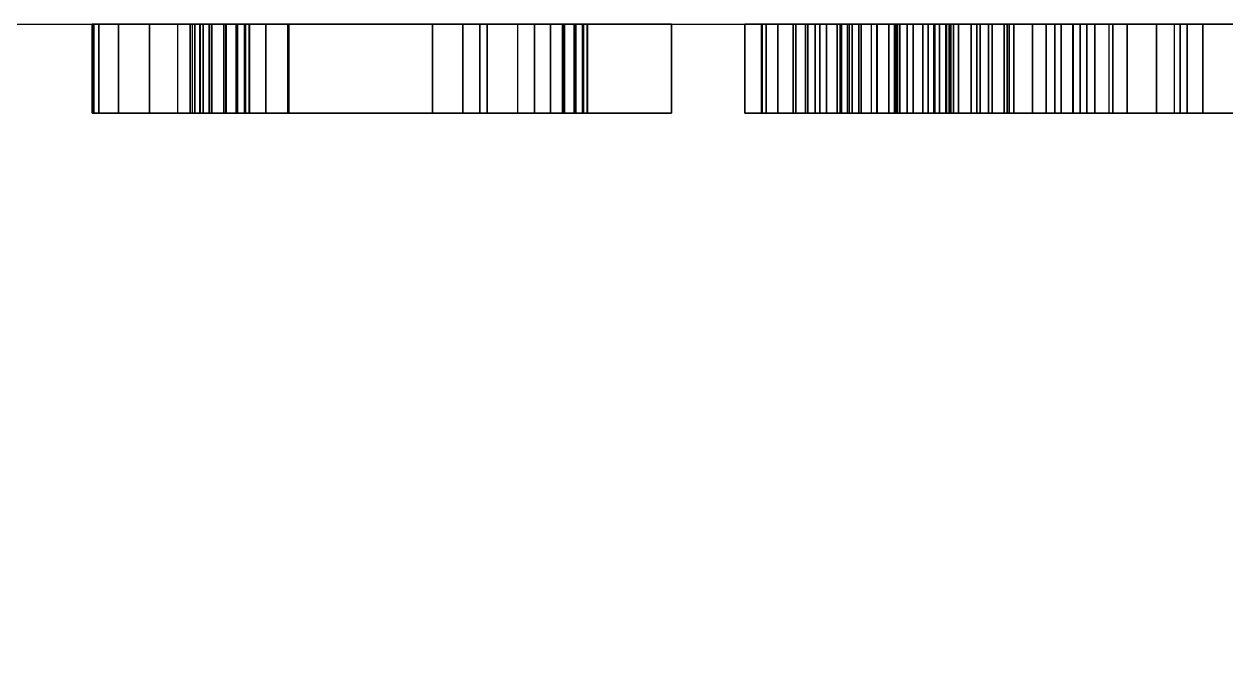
# Model space of a CAD drawing. Extents: x -1 to 891, y -1906 to 1.
# Drawn here: x 493.55 to 515.12, y -1236.61 to -1225 of the extents above; entities that cross this region are included whole.
import ezdxf

# ---------------------------------------------------------------- set-up
doc = ezdxf.new("R2010")
doc.units = 0
doc.linetypes.add('NASCOSTA', pattern=[9.525, 6.35, -3.175])
for name, color, linetype in [('IQ_200_2D', 1, 'Continuous'), ('IQ_204_2D', 7, 'Continuous'), ('IQ_WHITE_3D', 7, 'Continuous')]:
    doc.layers.add(name, color=color, linetype=linetype)

msp = doc.modelspace()

# ---------------------------------------------------------------- linework, layer by layer
at = {"layer": 'IQ_200_2D', "transparency": 33554687}
msp.add_line((0, -1225), (890, -1225), dxfattribs=at)
at = {"layer": 'IQ_204_2D', "linetype": 'NASCOSTA', "ltscale": 5, "transparency": 33554687}
msp.add_arc((902.296, -1171.883), 734.22, 184.148691, 269.0404, dxfattribs=at)

# ---------------------------------------------------------------- meshes
at = {"layer": 'IQ_WHITE_3D', "transparency": 33554582}
mesh = msp.add_polyface(dxfattribs=at)
corners = [(498.303, -1225, 187.425), (501.861, -1225, 187.425), (501.861, -1225, 185.609), (498.286, -1225, 185.609), (497.89, -1225, 187.48), (497.377, -1225, 185.728), (497.505, -1225, 187.639), (501.727, -1225, 196.83), (501.727, -1225, 195.012), (496.706, -1225, 195.012), (494.773, -1225, 196.83), (496.53, -1225, 186.079), (497.174, -1225, 187.893), (501.426, -1225, 192.358), (501.426, -1225, 190.535), (496.707, -1225, 190.535), (496.706, -1225, 192.358), (496.761, -1225, 188.608), (496.92, -1225, 188.224), (495.244, -1225, 187.365), (494.893, -1225, 188.212), (495.802, -1225, 186.638), (496.707, -1225, 189.022), (494.773, -1225, 189.122), (494.773, -1225, 192.922), (505.167, -1225, 191.554), (505.167, -1225, 185.595), (503.234, -1225, 191.516), (503.234, -1225, 196.82), (503.234, -1225, 185.595), (496.789, -1225, 179.156), (497.589, -1225, 179.095), (497.507, -1225, 178.789), (496.736, -1225, 179.022), (497.353, -1225, 178.512), (497.137, -1225, 178.28), (496.651, -1225, 178.906), (496.539, -1225, 178.815), (496.871, -1225, 178.107), (496.408, -1225, 178.756), (496.808, -1225, 179.299), (497.595, -1225, 179.412), (496.736, -1225, 179.575), (497.38, -1225, 180.003), (497.523, -1225, 179.721), (496.789, -1225, 179.441), (496.651, -1225, 179.691), (497.172, -1225, 180.243), (496.539, -1225, 179.782), (496.912, -1225, 180.424), (496.572, -1225, 178.004), (495.602, -1225, 178.004), (495.602, -1225, 178.756), (495.602, -1225, 176.685), (494.802, -1225, 176.685), (494.802, -1225, 180.577), (495.602, -1225, 179.842), (496.408, -1225, 179.842), (496.616, -1225, 180.538), (496.301, -1225, 180.577), (502.868, -1225, 179.156), (503.653, -1225, 179.136), (503.573, -1225, 178.839), (502.814, -1225, 179.022), (502.729, -1225, 178.906), (503.422, -1225, 178.57), (503.211, -1225, 178.346), (502.617, -1225, 178.815), (503.312, -1225, 176.685), (502.506, -1225, 178.026), (504.219, -1225, 176.685), (502.886, -1225, 179.299), (503.66, -1225, 179.444), (502.814, -1225, 179.575), (503.452, -1225, 180.019), (503.591, -1225, 179.744), (502.868, -1225, 179.441), (502.729, -1225, 179.691), (503.251, -1225, 180.251), (502.617, -1225, 179.782), (502.999, -1225, 180.428), (502.486, -1225, 178.756), (501.68, -1225, 178.026), (501.68, -1225, 176.685), (500.88, -1225, 176.685), (501.68, -1225, 178.756), (500.88, -1225, 180.577), (501.68, -1225, 179.842), (502.486, -1225, 179.842), (502.711, -1225, 180.539), (502.406, -1225, 180.577)]
mesh.append_faces([[corners[k] for k in face] for face in [(19, 18, 21)]], dxfattribs={"vtx0": -1, "vtx1": -1})
mesh.append_faces([[corners[k] for k in face] for face in [(24, 16, 15, 23), (66, 69, 67)]], dxfattribs={"vtx0": -1, "vtx1": -1, "vtx2": -1})
mesh.append_faces([[corners[k] for k in face] for face in [(4, 3, 5, 6), (3, 4, 0), (11, 12, 6, 5), (12, 11, 21, 18), (23, 15, 22), (30, 31, 32, 33), (33, 32, 34), (37, 35, 38, 39), (31, 30, 40, 41), (42, 43, 44, 45), (46, 47, 43, 42), (45, 44, 41, 40), (48, 49, 47, 46), (39, 50, 51, 52), (52, 54, 55, 56), (59, 57, 56, 55), (57, 59, 58), (60, 61, 62, 63), (64, 65, 66, 67), (63, 62, 65, 64), (61, 60, 71, 72), (73, 74, 75, 76), (77, 78, 74, 73), (76, 75, 72, 71), (79, 80, 78, 77), (85, 84, 86, 87), (90, 88, 87, 86), (88, 90, 89)]], dxfattribs={"vtx0": -1, "vtx2": -1})
mesh.append_faces([[corners[k] for k in face] for face in [(29, 27, 26), (68, 69, 66, 70)]], dxfattribs={"vtx1": -1})
mesh.append_faces([[corners[k] for k in face] for face in [(37, 36, 35), (38, 50, 39), (85, 81, 82)]], dxfattribs={"vtx1": -1, "vtx2": -1})
mesh.append_faces([[corners[k] for k in face] for face in [(17, 18, 19, 20), (22, 17, 20, 23), (24, 10, 9, 16), (25, 26, 27, 28), (34, 35, 36, 33), (48, 57, 58, 49), (81, 67, 69, 82), (79, 88, 89, 80)]], dxfattribs={"vtx1": -1, "vtx3": -1})
mesh.append_faces([[corners[k] for k in face] for face in [(7, 8, 9, 10), (13, 14, 15, 16)]], dxfattribs={"vtx2": -1})
mesh.append_faces([[corners[k] for k in face] for face in [(51, 53, 54, 52), (82, 83, 84, 85)]], dxfattribs={"vtx2": -1, "vtx3": -1})
mesh.append_faces([[corners[k] for k in face] for face in [(0, 1, 2, 3)]], dxfattribs={"vtx3": -1})
mesh = msp.add_polyface(dxfattribs=at)
corners = [(501.727, -1226.6, 196.83), (501.727, -1225, 196.83), (494.773, -1225, 196.83), (494.773, -1226.6, 196.83)]
mesh.append_faces([[corners[k] for k in face] for face in [(0, 1, 2, 3)]])
mesh = msp.add_polyface(dxfattribs=at)
corners = [(494.773, -1226.6, 196.83), (494.773, -1225, 196.83), (494.773, -1225, 192.922), (494.773, -1226.6, 192.922)]
mesh.append_faces([[corners[k] for k in face] for face in [(0, 1, 2, 3)]])
mesh = msp.add_polyface(dxfattribs=at)
corners = [(494.773, -1226.6, 192.922), (494.773, -1225, 192.922), (494.773, -1225, 189.122), (494.773, -1226.6, 189.122)]
mesh.append_faces([[corners[k] for k in face] for face in [(0, 1, 2, 3)]])
mesh = msp.add_polyface(dxfattribs=at)
corners = [(498.286, -1226.6, 185.609), (497.377, -1226.6, 185.728), (496.53, -1226.6, 186.079), (495.802, -1226.6, 186.638), (495.244, -1226.6, 187.365), (494.893, -1226.6, 188.212), (494.773, -1226.6, 189.122), (494.773, -1225, 189.122), (494.893, -1225, 188.212), (495.244, -1225, 187.365), (495.802, -1225, 186.638), (496.53, -1225, 186.079), (497.377, -1225, 185.728), (498.286, -1225, 185.609)]
mesh.append_faces([[corners[k] for k in face] for face in [(7, 8, 5, 6), (0, 1, 12, 13)]], dxfattribs={"vtx1": -1})
mesh.append_faces([[corners[k] for k in face] for face in [(8, 9, 4, 5), (3, 4, 9, 10), (10, 11, 2, 3), (11, 12, 1, 2)]], dxfattribs={"vtx1": -1, "vtx3": -1})
mesh = msp.add_polyface(dxfattribs=at)
corners = [(494.802, -1226.6, 180.577), (494.802, -1225, 180.577), (494.802, -1225, 176.685), (494.802, -1226.6, 176.685)]
mesh.append_faces([[corners[k] for k in face] for face in [(0, 1, 2, 3)]])
mesh = msp.add_polyface(dxfattribs=at)
corners = [(496.301, -1226.6, 180.577), (496.616, -1226.6, 180.538), (496.912, -1226.6, 180.424), (497.172, -1226.6, 180.243), (497.38, -1226.6, 180.003), (497.523, -1226.6, 179.721), (497.595, -1226.6, 179.412), (497.589, -1226.6, 179.095), (497.507, -1226.6, 178.789), (497.353, -1226.6, 178.512), (497.137, -1226.6, 178.28), (496.871, -1226.6, 178.107), (496.572, -1226.6, 178.004), (496.572, -1225, 178.004), (496.871, -1225, 178.107), (497.137, -1225, 178.28), (497.353, -1225, 178.512), (497.507, -1225, 178.789), (497.589, -1225, 179.095), (497.595, -1225, 179.412), (497.523, -1225, 179.721), (497.38, -1225, 180.003), (497.172, -1225, 180.243), (496.912, -1225, 180.424), (496.616, -1225, 180.538), (496.301, -1225, 180.577)]
mesh.append_faces([[corners[k] for k in face] for face in [(13, 14, 11, 12), (0, 1, 24, 25)]], dxfattribs={"vtx1": -1})
mesh.append_faces([[corners[k] for k in face] for face in [(14, 15, 10, 11), (16, 17, 8, 9), (15, 16, 9, 10), (17, 18, 7, 8), (6, 7, 18, 19), (19, 20, 5, 6), (20, 21, 4, 5), (22, 23, 2, 3), (21, 22, 3, 4), (23, 24, 1, 2)]], dxfattribs={"vtx1": -1, "vtx3": -1})
mesh = msp.add_polyface(dxfattribs=at)
corners = [(501.426, -1226.6, 192.358), (501.426, -1225, 192.358), (496.706, -1225, 192.358), (496.706, -1226.6, 192.358)]
mesh.append_faces([[corners[k] for k in face] for face in [(0, 1, 2, 3)]])
mesh = msp.add_polyface(dxfattribs=at)
corners = [(496.706, -1226.6, 192.358), (496.706, -1225, 192.358), (496.706, -1225, 195.012), (496.706, -1226.6, 195.012)]
mesh.append_faces([[corners[k] for k in face] for face in [(0, 1, 2, 3)]])
mesh = msp.add_polyface(dxfattribs=at)
corners = [(496.706, -1226.6, 195.012), (496.706, -1225, 195.012), (501.727, -1225, 195.012), (501.727, -1226.6, 195.012)]
mesh.append_faces([[corners[k] for k in face] for face in [(0, 1, 2, 3)]])
mesh = msp.add_polyface(dxfattribs=at)
corners = [(496.707, -1226.6, 190.535), (496.707, -1225, 190.535), (501.426, -1225, 190.535), (501.426, -1226.6, 190.535)]
mesh.append_faces([[corners[k] for k in face] for face in [(0, 1, 2, 3)]])
mesh = msp.add_polyface(dxfattribs=at)
corners = [(496.707, -1226.6, 189.022), (496.761, -1226.6, 188.608), (496.92, -1226.6, 188.224), (497.174, -1226.6, 187.893), (497.505, -1226.6, 187.639), (497.89, -1226.6, 187.48), (498.303, -1226.6, 187.425), (498.303, -1225, 187.425), (497.89, -1225, 187.48), (497.505, -1225, 187.639), (497.174, -1225, 187.893), (496.92, -1225, 188.224), (496.761, -1225, 188.608), (496.707, -1225, 189.022)]
mesh.append_faces([[corners[k] for k in face] for face in [(0, 1, 12, 13)]], dxfattribs={"vtx1": -1})
mesh.append_faces([[corners[k] for k in face] for face in [(4, 5, 8, 9), (9, 10, 3, 4), (1, 2, 11, 12), (10, 11, 2, 3)]], dxfattribs={"vtx1": -1, "vtx3": -1})
mesh.append_faces([[corners[k] for k in face] for face in [(5, 6, 7, 8)]], dxfattribs={"vtx3": -1})
mesh = msp.add_polyface(dxfattribs=at)
corners = [(498.286, -1226.6, 185.609), (498.286, -1225, 185.609), (501.861, -1225, 185.609), (501.861, -1226.6, 185.609)]
mesh.append_faces([[corners[k] for k in face] for face in [(0, 1, 2, 3)]])
mesh = msp.add_polyface(dxfattribs=at)
corners = [(501.861, -1226.6, 187.425), (501.861, -1225, 187.425), (498.303, -1225, 187.425), (498.303, -1226.6, 187.425)]
mesh.append_faces([[corners[k] for k in face] for face in [(0, 1, 2, 3)]])
mesh = msp.add_polyface(dxfattribs=at)
corners = [(500.88, -1226.6, 180.577), (500.88, -1225, 180.577), (500.88, -1225, 176.685), (500.88, -1226.6, 176.685)]
mesh.append_faces([[corners[k] for k in face] for face in [(0, 1, 2, 3)]])
mesh = msp.add_polyface(dxfattribs=at)
corners = [(502.406, -1226.6, 180.577), (502.711, -1226.6, 180.539), (502.999, -1226.6, 180.428), (503.251, -1226.6, 180.251), (503.452, -1226.6, 180.019), (503.591, -1226.6, 179.744), (503.66, -1226.6, 179.444), (503.653, -1226.6, 179.136), (503.573, -1226.6, 178.839), (503.422, -1226.6, 178.57), (503.211, -1226.6, 178.346), (503.211, -1225, 178.346), (503.422, -1225, 178.57), (503.573, -1225, 178.839), (503.653, -1225, 179.136), (503.66, -1225, 179.444), (503.591, -1225, 179.744), (503.452, -1225, 180.019), (503.251, -1225, 180.251), (502.999, -1225, 180.428), (502.711, -1225, 180.539), (502.406, -1225, 180.577)]
mesh.append_faces([[corners[k] for k in face] for face in [(11, 12, 9, 10), (0, 1, 20, 21)]], dxfattribs={"vtx1": -1})
mesh.append_faces([[corners[k] for k in face] for face in [(13, 14, 7, 8), (12, 13, 8, 9), (14, 15, 6, 7), (5, 6, 15, 16), (16, 17, 4, 5), (18, 19, 2, 3), (17, 18, 3, 4), (19, 20, 1, 2)]], dxfattribs={"vtx1": -1, "vtx3": -1})
mesh = msp.add_polyface(dxfattribs=at)
corners = [(503.234, -1225, 196.82), (505.167, -1225, 196.82), (505.167, -1225, 191.554), (512.374, -1225, 185.675), (511.315, -1225, 185.427), (511.229, -1225, 187.059), (511.895, -1225, 187.22), (510.227, -1225, 185.427), (510.544, -1225, 187.059), (513.348, -1225, 186.158), (511.646, -1225, 192.072), (511.192, -1225, 192.256), (512.161, -1225, 193.678), (513.09, -1225, 193.188), (511.141, -1225, 193.931), (510.709, -1225, 192.334), (510.09, -1225, 193.931), (510.181, -1225, 192.297), (512.048, -1225, 191.793), (509.878, -1225, 187.22), (509.168, -1225, 185.675), (509.269, -1225, 187.534), (508.194, -1225, 186.158), (508.751, -1225, 187.982), (508.56, -1225, 188.244), (507.355, -1225, 186.85), (506.782, -1225, 187.905), (508.428, -1225, 188.539), (508.361, -1225, 188.856), (506.487, -1225, 189.069), (508.363, -1225, 189.18), (506.487, -1225, 190.269), (508.411, -1225, 190.539), (512.764, -1225, 190.539), (509.226, -1225, 191.864), (508.14, -1225, 193.188), (509.069, -1225, 193.678), (509.678, -1225, 192.138), (508.851, -1225, 191.492), (507.355, -1225, 192.488), (506.782, -1225, 191.433), (508.574, -1225, 191.041), (510.106, -1225, 178.274), (510.856, -1225, 178.073), (510.65, -1225, 177.575), (509.977, -1225, 177.963), (510.15, -1225, 178.607), (510.926, -1225, 178.607), (510.106, -1225, 178.941), (510.322, -1225, 177.147), (509.773, -1225, 177.696), (509.195, -1225, 177.363), (509.894, -1225, 176.819), (509.396, -1225, 176.613), (508.862, -1225, 177.319), (509.506, -1225, 177.491), (509.977, -1225, 179.251), (510.856, -1225, 179.142), (510.65, -1225, 179.64), (509.773, -1225, 179.518), (510.322, -1225, 180.067), (509.894, -1225, 180.395), (509.506, -1225, 179.723), (509.195, -1225, 179.852), (509.396, -1225, 180.602), (508.862, -1225, 180.672), (508.862, -1225, 179.896), (508.327, -1225, 180.602), (508.528, -1225, 179.852), (508.862, -1225, 176.543), (508.528, -1225, 177.363), (508.327, -1225, 176.613), (508.217, -1225, 177.491), (507.829, -1225, 176.819), (507.951, -1225, 177.696), (507.402, -1225, 177.147), (507.074, -1225, 177.575), (507.746, -1225, 177.963), (506.867, -1225, 178.073), (507.617, -1225, 178.274), (506.797, -1225, 178.607), (507.573, -1225, 178.607), (508.217, -1225, 179.723), (507.951, -1225, 179.518), (507.402, -1225, 180.067), (507.829, -1225, 180.395), (507.746, -1225, 179.251), (507.074, -1225, 179.64), (506.867, -1225, 179.142), (507.617, -1225, 178.941)]
mesh.append_faces([[corners[k] for k in face] for face in [(3, 6, 9), (10, 13, 18), (8, 7, 19), (27, 26, 28), (25, 23, 22), (62, 61, 59), (75, 74, 73)]], dxfattribs={"vtx0": -1, "vtx1": -1})
mesh.append_faces([[corners[k] for k in face] for face in [(20, 21, 19, 7), (22, 23, 21, 20), (26, 27, 24), (29, 30, 28, 26), (34, 35, 36, 37), (35, 34, 38, 39), (40, 41, 32, 31), (41, 40, 39, 38), (42, 43, 44, 45), (46, 47, 43, 42), (47, 46, 48), (51, 52, 53, 54), (52, 51, 55), (69, 70, 54, 53), (70, 69, 71, 72), (73, 74, 72, 71), (74, 75, 76, 77), (78, 79, 77, 76), (79, 78, 80, 81), (84, 83, 86, 87), (88, 89, 81, 80), (89, 88, 87, 86)]], dxfattribs={"vtx0": -1, "vtx2": -1})
mesh.append_faces([[corners[k] for k in face] for face in [(30, 29, 31, 32)]], dxfattribs={"vtx0": -1, "vtx2": -1, "vtx3": -1})
mesh.append_faces([[corners[k] for k in face] for face in [(32, 33, 30), (60, 58, 59, 61)]], dxfattribs={"vtx1": -1, "vtx2": -1})
mesh.append_faces([[corners[k] for k in face] for face in [(3, 4, 5, 6), (4, 7, 8, 5), (10, 11, 12, 13), (14, 12, 11, 15), (16, 14, 15, 17), (24, 23, 25, 26), (36, 16, 17, 37), (44, 49, 50, 45), (55, 50, 49, 52), (48, 56, 57, 47), (58, 57, 56, 59), (62, 63, 64, 61), (65, 64, 63, 66), (67, 65, 66, 68), (82, 83, 84, 85), (85, 67, 68, 82)]], dxfattribs={"vtx1": -1, "vtx3": -1})
mesh.append_faces([[corners[k] for k in face] for face in [(0, 1, 2)]], dxfattribs={"vtx2": -1})
mesh = msp.add_polyface(dxfattribs=at)
corners = [(503.234, -1226.6, 196.82), (503.234, -1225, 196.82), (503.234, -1225, 191.516), (503.234, -1226.6, 191.516)]
mesh.append_faces([[corners[k] for k in face] for face in [(0, 1, 2, 3)]])
mesh = msp.add_polyface(dxfattribs=at)
corners = [(503.234, -1226.6, 191.516), (503.234, -1225, 191.516), (503.234, -1225, 185.595), (503.234, -1226.6, 185.595)]
mesh.append_faces([[corners[k] for k in face] for face in [(0, 1, 2, 3)]])
mesh = msp.add_polyface(dxfattribs=at)
corners = [(505.167, -1226.6, 185.595), (505.167, -1225, 185.595), (505.167, -1225, 191.554), (505.167, -1226.6, 191.554)]
mesh.append_faces([[corners[k] for k in face] for face in [(0, 1, 2, 3)]])
mesh = msp.add_polyface(dxfattribs=at)
corners = [(505.167, -1226.6, 191.554), (505.167, -1225, 191.554), (505.167, -1225, 196.82), (505.167, -1226.6, 196.82)]
mesh.append_faces([[corners[k] for k in face] for face in [(0, 1, 2, 3)]])
mesh = msp.add_polyface(dxfattribs=at)
corners = [(507.355, -1226.6, 186.85), (506.782, -1226.6, 187.905), (506.487, -1226.6, 189.069), (506.487, -1226.6, 190.269), (506.782, -1226.6, 191.433), (507.355, -1226.6, 192.488), (507.355, -1225, 192.488), (506.782, -1225, 191.433), (506.487, -1225, 190.269), (506.487, -1225, 189.069), (506.782, -1225, 187.905), (507.355, -1225, 186.85)]
mesh.append_faces([[corners[k] for k in face] for face in [(6, 7, 4, 5)]], dxfattribs={"vtx1": -1})
mesh.append_faces([[corners[k] for k in face] for face in [(7, 8, 3, 4), (2, 3, 8, 9), (9, 10, 1, 2)]], dxfattribs={"vtx1": -1, "vtx3": -1})
mesh.append_faces([[corners[k] for k in face] for face in [(10, 11, 0, 1)]], dxfattribs={"vtx3": -1})
mesh = msp.add_polyface(dxfattribs=at)
corners = [(510.926, -1226.6, 178.607), (510.856, -1226.6, 178.073), (510.65, -1226.6, 177.575), (510.322, -1226.6, 177.147), (509.894, -1226.6, 176.819), (509.396, -1226.6, 176.613), (508.862, -1226.6, 176.543), (508.327, -1226.6, 176.613), (507.829, -1226.6, 176.819), (507.402, -1226.6, 177.147), (507.074, -1226.6, 177.575), (506.867, -1226.6, 178.073), (506.797, -1226.6, 178.607), (506.797, -1225, 178.607), (506.867, -1225, 178.073), (507.074, -1225, 177.575), (507.402, -1225, 177.147), (507.829, -1225, 176.819), (508.327, -1225, 176.613), (508.862, -1225, 176.543), (509.396, -1225, 176.613), (509.894, -1225, 176.819), (510.322, -1225, 177.147), (510.65, -1225, 177.575), (510.856, -1225, 178.073), (510.926, -1225, 178.607)]
mesh.append_faces([[corners[k] for k in face] for face in [(13, 14, 11, 12), (0, 1, 24, 25)]], dxfattribs={"vtx1": -1})
mesh.append_faces([[corners[k] for k in face] for face in [(14, 15, 10, 11), (16, 17, 8, 9), (15, 16, 9, 10), (17, 18, 7, 8), (6, 7, 18, 19), (19, 20, 5, 6), (20, 21, 4, 5), (22, 23, 2, 3), (21, 22, 3, 4), (23, 24, 1, 2)]], dxfattribs={"vtx1": -1, "vtx3": -1})
mesh = msp.add_polyface(dxfattribs=at)
corners = [(506.797, -1226.6, 178.607), (506.867, -1226.6, 179.142), (507.074, -1226.6, 179.64), (507.402, -1226.6, 180.067), (507.829, -1226.6, 180.395), (508.327, -1226.6, 180.602), (508.862, -1226.6, 180.672), (509.396, -1226.6, 180.602), (509.894, -1226.6, 180.395), (510.322, -1226.6, 180.067), (510.65, -1226.6, 179.64), (510.856, -1226.6, 179.142), (510.926, -1226.6, 178.607), (510.926, -1225, 178.607), (510.856, -1225, 179.142), (510.65, -1225, 179.64), (510.322, -1225, 180.067), (509.894, -1225, 180.395), (509.396, -1225, 180.602), (508.862, -1225, 180.672), (508.327, -1225, 180.602), (507.829, -1225, 180.395), (507.402, -1225, 180.067), (507.074, -1225, 179.64), (506.867, -1225, 179.142), (506.797, -1225, 178.607)]
mesh.append_faces([[corners[k] for k in face] for face in [(13, 14, 11, 12), (0, 1, 24, 25)]], dxfattribs={"vtx1": -1})
mesh.append_faces([[corners[k] for k in face] for face in [(14, 15, 10, 11), (16, 17, 8, 9), (15, 16, 9, 10), (17, 18, 7, 8), (6, 7, 18, 19), (19, 20, 5, 6), (20, 21, 4, 5), (22, 23, 2, 3), (21, 22, 3, 4), (23, 24, 1, 2)]], dxfattribs={"vtx1": -1, "vtx3": -1})
mesh = msp.add_polyface(dxfattribs=at)
corners = [(507.355, -1226.6, 192.488), (508.14, -1226.6, 193.188), (509.069, -1226.6, 193.678), (510.09, -1226.6, 193.931), (511.141, -1226.6, 193.931), (512.161, -1226.6, 193.678), (513.09, -1226.6, 193.188), (513.875, -1226.6, 192.488), (513.875, -1225, 192.488), (513.09, -1225, 193.188), (512.161, -1225, 193.678), (511.141, -1225, 193.931), (510.09, -1225, 193.931), (509.069, -1225, 193.678), (508.14, -1225, 193.188), (507.355, -1225, 192.488)]
mesh.append_faces([[corners[k] for k in face] for face in [(8, 9, 6, 7)]], dxfattribs={"vtx1": -1})
mesh.append_faces([[corners[k] for k in face] for face in [(9, 10, 5, 6), (10, 11, 4, 5), (3, 4, 11, 12), (12, 13, 2, 3), (13, 14, 1, 2)]], dxfattribs={"vtx1": -1, "vtx3": -1})
mesh.append_faces([[corners[k] for k in face] for face in [(14, 15, 0, 1)]], dxfattribs={"vtx3": -1})
mesh = msp.add_polyface(dxfattribs=at)
corners = [(514.187, -1226.6, 186.85), (513.348, -1226.6, 186.158), (512.374, -1226.6, 185.675), (511.315, -1226.6, 185.427), (510.227, -1226.6, 185.427), (509.168, -1226.6, 185.675), (508.194, -1226.6, 186.158), (507.355, -1226.6, 186.85), (507.355, -1225, 186.85), (508.194, -1225, 186.158), (509.168, -1225, 185.675), (510.227, -1225, 185.427), (511.315, -1225, 185.427), (512.374, -1225, 185.675), (513.348, -1225, 186.158), (514.187, -1225, 186.85)]
mesh.append_faces([[corners[k] for k in face] for face in [(8, 9, 6, 7)]], dxfattribs={"vtx1": -1})
mesh.append_faces([[corners[k] for k in face] for face in [(9, 10, 5, 6), (10, 11, 4, 5), (3, 4, 11, 12), (12, 13, 2, 3), (13, 14, 1, 2)]], dxfattribs={"vtx1": -1, "vtx3": -1})
mesh.append_faces([[corners[k] for k in face] for face in [(14, 15, 0, 1)]], dxfattribs={"vtx3": -1})
mesh = msp.add_polyface(dxfattribs=at)
corners = [(510.15, -1226.6, 178.607), (510.106, -1226.6, 178.941), (509.977, -1226.6, 179.251), (509.773, -1226.6, 179.518), (509.506, -1226.6, 179.723), (509.195, -1226.6, 179.852), (508.862, -1226.6, 179.896), (508.528, -1226.6, 179.852), (508.217, -1226.6, 179.723), (507.951, -1226.6, 179.518), (507.746, -1226.6, 179.251), (507.617, -1226.6, 178.941), (507.573, -1226.6, 178.607), (507.573, -1225, 178.607), (507.617, -1225, 178.941), (507.746, -1225, 179.251), (507.951, -1225, 179.518), (508.217, -1225, 179.723), (508.528, -1225, 179.852), (508.862, -1225, 179.896), (509.195, -1225, 179.852), (509.506, -1225, 179.723), (509.773, -1225, 179.518), (509.977, -1225, 179.251), (510.106, -1225, 178.941), (510.15, -1225, 178.607)]
mesh.append_faces([[corners[k] for k in face] for face in [(0, 1, 24, 25)]], dxfattribs={"vtx1": -1})
mesh.append_faces([[corners[k] for k in face] for face in [(10, 11, 14, 15), (8, 9, 16, 17), (9, 10, 15, 16), (7, 8, 17, 18), (18, 19, 6, 7), (4, 5, 20, 21), (3, 4, 21, 22), (1, 2, 23, 24), (2, 3, 22, 23), (19, 20, 5, 6)]], dxfattribs={"vtx1": -1, "vtx3": -1})
mesh.append_faces([[corners[k] for k in face] for face in [(11, 12, 13, 14)]], dxfattribs={"vtx3": -1})
mesh = msp.add_polyface(dxfattribs=at)
corners = [(507.573, -1226.6, 178.607), (507.617, -1226.6, 178.274), (507.746, -1226.6, 177.963), (507.951, -1226.6, 177.696), (508.217, -1226.6, 177.491), (508.528, -1226.6, 177.363), (508.862, -1226.6, 177.319), (509.195, -1226.6, 177.363), (509.506, -1226.6, 177.491), (509.773, -1226.6, 177.696), (509.977, -1226.6, 177.963), (510.106, -1226.6, 178.274), (510.15, -1226.6, 178.607), (510.15, -1225, 178.607), (510.106, -1225, 178.274), (509.977, -1225, 177.963), (509.773, -1225, 177.696), (509.506, -1225, 177.491), (509.195, -1225, 177.363), (508.862, -1225, 177.319), (508.528, -1225, 177.363), (508.217, -1225, 177.491), (507.951, -1225, 177.696), (507.746, -1225, 177.963), (507.617, -1225, 178.274), (507.573, -1225, 178.607)]
mesh.append_faces([[corners[k] for k in face] for face in [(0, 1, 24, 25)]], dxfattribs={"vtx1": -1})
mesh.append_faces([[corners[k] for k in face] for face in [(10, 11, 14, 15), (8, 9, 16, 17), (9, 10, 15, 16), (7, 8, 17, 18), (18, 19, 6, 7), (4, 5, 20, 21), (3, 4, 21, 22), (1, 2, 23, 24), (2, 3, 22, 23), (19, 20, 5, 6)]], dxfattribs={"vtx1": -1, "vtx3": -1})
mesh.append_faces([[corners[k] for k in face] for face in [(11, 12, 13, 14)]], dxfattribs={"vtx3": -1})
mesh = msp.add_polyface(dxfattribs=at)
corners = [(512.504, -1225, 187.534), (514.187, -1225, 186.85), (513.348, -1225, 186.158), (511.895, -1225, 187.22), (513.022, -1225, 187.982), (512.764, -1225, 190.539), (514.703, -1225, 190.34), (514.705, -1225, 189.18), (508.363, -1225, 189.18), (512.621, -1225, 191.007), (512.378, -1225, 191.432), (513.875, -1225, 192.488), (514.421, -1225, 191.465), (513.09, -1225, 193.188), (512.048, -1225, 191.793), (520.497, -1225, 185.283), (519.376, -1225, 185.33), (519.837, -1225, 187.106), (520.506, -1225, 187.09), (521.158, -1225, 187.244), (521.594, -1225, 185.52), (520.497, -1225, 194.08), (520.506, -1225, 192.274), (519.837, -1225, 192.258), (519.376, -1225, 194.033), (521.594, -1225, 193.843), (521.158, -1225, 192.12), (519.194, -1225, 192.071), (519.194, -1225, 187.293), (518.303, -1225, 185.658), (518.619, -1225, 187.637), (517.348, -1225, 186.246), (518.152, -1225, 188.117), (517.821, -1225, 188.699), (516.571, -1225, 187.055), (516.024, -1225, 188.035), (515.741, -1225, 189.12), (517.651, -1225, 189.347), (515.741, -1225, 190.242), (518.619, -1225, 191.727), (518.152, -1225, 191.247), (517.348, -1225, 193.117), (518.303, -1225, 193.705), (517.821, -1225, 190.664), (516.571, -1225, 192.308), (516.024, -1225, 191.328), (517.651, -1225, 190.017), (516.705, -1225, 180.577), (516.705, -1225, 179.777), (515.1, -1225, 179.777), (514.3, -1225, 180.577), (515.1, -1225, 178.977), (516.564, -1225, 178.977), (516.564, -1225, 178.177), (515.1, -1225, 178.177), (515.1, -1225, 176.685), (514.3, -1225, 176.685), (521.204, -1225, 177.504), (521.251, -1225, 176.685), (520.929, -1225, 176.728), (521.07, -1225, 177.558), (521.346, -1225, 177.485), (522.47, -1225, 180.577), (522.47, -1225, 179.777), (520.805, -1225, 179.777), (520.005, -1225, 180.577), (520.628, -1225, 176.852), (520.956, -1225, 177.645), (520.805, -1225, 178.977), (522.361, -1225, 178.977), (522.361, -1225, 178.177), (520.805, -1225, 178.177), (520.048, -1225, 177.609), (520.81, -1225, 177.891), (520.867, -1225, 177.759), (520.172, -1225, 177.308), (520.37, -1225, 177.05), (520.005, -1225, 177.931), (520.789, -1225, 178.033), (520.534, -1225, 209.022), (515.602, -1225, 204.107), (518.515, -1225, 211.555), (523.107, -1225, 207.055), (517.171, -1225, 214.502), (516.583, -1225, 217.687), (520.857, -1225, 219.185), (520.857, -1225, 217.687), (516.583, -1225, 219.185), (515.602, -1225, 232.823), (517.181, -1225, 222.384), (520.532, -1225, 227.91), (518.523, -1225, 225.349), (523.092, -1225, 229.92)]
mesh.append_faces([[corners[k] for k in face] for face in [(1, 0, 4)]], dxfattribs={"vtx0": -1})
mesh.append_faces([[corners[k] for k in face] for face in [(17, 16, 28), (34, 32, 31), (79, 80, 81), (81, 80, 83), (90, 88, 92)]], dxfattribs={"vtx0": -1, "vtx1": -1})
mesh.append_faces([[corners[k] for k in face] for face in [(68, 71, 77, 65), (87, 84, 80, 88)]], dxfattribs={"vtx0": -1, "vtx1": -1, "vtx3": -1})
mesh.append_faces([[corners[k] for k in face] for face in [(0, 1, 2, 3), (21, 22, 23, 24), (22, 21, 25, 26), (24, 23, 27), (29, 30, 28, 16), (31, 32, 30, 29), (37, 36, 38), (51, 56, 50, 49), (57, 58, 59, 60), (58, 57, 61), (66, 67, 60, 59), (72, 73, 74, 75), (73, 72, 77, 78), (77, 71, 78), (80, 79, 82), (85, 86, 84, 87), (88, 91, 89)]], dxfattribs={"vtx0": -1, "vtx2": -1})
mesh.append_faces([[corners[k] for k in face] for face in [(5, 6, 7, 8), (67, 66, 76, 75)]], dxfattribs={"vtx0": -1, "vtx3": -1})
mesh.append_faces([[corners[k] for k in face] for face in [(74, 67, 75), (64, 68, 65), (84, 83, 80), (89, 87, 88), (90, 91, 88)]], dxfattribs={"vtx1": -1, "vtx2": -1})
mesh.append_faces([[corners[k] for k in face] for face in [(9, 10, 11, 12), (5, 9, 12, 6), (13, 11, 10, 14), (15, 16, 17, 18), (18, 19, 20, 15), (33, 32, 34, 35), (35, 36, 37, 33), (39, 40, 41, 42), (27, 39, 42, 24), (40, 43, 44, 41), (38, 45, 46, 37), (45, 44, 43, 46)]], dxfattribs={"vtx1": -1, "vtx3": -1})
mesh.append_faces([[corners[k] for k in face] for face in [(47, 48, 49, 50), (62, 63, 64, 65)]], dxfattribs={"vtx2": -1})
mesh.append_faces([[corners[k] for k in face] for face in [(54, 55, 56, 51)]], dxfattribs={"vtx2": -1, "vtx3": -1})
mesh.append_faces([[corners[k] for k in face] for face in [(51, 52, 53, 54), (68, 69, 70, 71)]], dxfattribs={"vtx3": -1})
mesh = msp.add_polyface(dxfattribs=at)
corners = [(508.363, -1226.6, 189.18), (508.363, -1225, 189.18), (514.705, -1225, 189.18), (514.705, -1226.6, 189.18)]
mesh.append_faces([[corners[k] for k in face] for face in [(0, 1, 2, 3)]])
mesh = msp.add_polyface(dxfattribs=at)
corners = [(510.709, -1226.6, 192.334), (510.181, -1226.6, 192.297), (509.678, -1226.6, 192.138), (509.226, -1226.6, 191.864), (508.851, -1226.6, 191.492), (508.574, -1226.6, 191.041), (508.411, -1226.6, 190.539), (508.411, -1225, 190.539), (508.574, -1225, 191.041), (508.851, -1225, 191.492), (509.226, -1225, 191.864), (509.678, -1225, 192.138), (510.181, -1225, 192.297), (510.709, -1225, 192.334)]
mesh.append_faces([[corners[k] for k in face] for face in [(0, 1, 12, 13)]], dxfattribs={"vtx1": -1})
mesh.append_faces([[corners[k] for k in face] for face in [(4, 5, 8, 9), (9, 10, 3, 4), (1, 2, 11, 12), (10, 11, 2, 3)]], dxfattribs={"vtx1": -1, "vtx3": -1})
mesh.append_faces([[corners[k] for k in face] for face in [(5, 6, 7, 8)]], dxfattribs={"vtx3": -1})
mesh = msp.add_polyface(dxfattribs=at)
corners = [(512.764, -1226.6, 190.539), (512.764, -1225, 190.539), (508.411, -1225, 190.539), (508.411, -1226.6, 190.539)]
mesh.append_faces([[corners[k] for k in face] for face in [(0, 1, 2, 3)]])
mesh = msp.add_polyface(dxfattribs=at)
corners = [(508.751, -1226.6, 187.982), (509.269, -1226.6, 187.534), (509.878, -1226.6, 187.22), (510.544, -1226.6, 187.059), (511.229, -1226.6, 187.059), (511.895, -1226.6, 187.22), (512.504, -1226.6, 187.534), (513.022, -1226.6, 187.982), (513.022, -1225, 187.982), (512.504, -1225, 187.534), (511.895, -1225, 187.22), (511.229, -1225, 187.059), (510.544, -1225, 187.059), (509.878, -1225, 187.22), (509.269, -1225, 187.534), (508.751, -1225, 187.982)]
mesh.append_faces([[corners[k] for k in face] for face in [(0, 1, 14, 15)]], dxfattribs={"vtx1": -1})
mesh.append_faces([[corners[k] for k in face] for face in [(5, 6, 9, 10), (4, 5, 10, 11), (3, 4, 11, 12), (2, 3, 12, 13), (1, 2, 13, 14)]], dxfattribs={"vtx1": -1, "vtx3": -1})
mesh.append_faces([[corners[k] for k in face] for face in [(6, 7, 8, 9)]], dxfattribs={"vtx3": -1})
mesh = msp.add_polyface(dxfattribs=at)
corners = [(512.764, -1226.6, 190.539), (512.621, -1226.6, 191.007), (512.378, -1226.6, 191.432), (512.048, -1226.6, 191.793), (511.646, -1226.6, 192.072), (511.192, -1226.6, 192.256), (510.709, -1226.6, 192.334), (510.709, -1225, 192.334), (511.192, -1225, 192.256), (511.646, -1225, 192.072), (512.048, -1225, 191.793), (512.378, -1225, 191.432), (512.621, -1225, 191.007), (512.764, -1225, 190.539)]
mesh.append_faces([[corners[k] for k in face] for face in [(0, 1, 12, 13)]], dxfattribs={"vtx1": -1})
mesh.append_faces([[corners[k] for k in face] for face in [(4, 5, 8, 9), (9, 10, 3, 4), (1, 2, 11, 12), (10, 11, 2, 3)]], dxfattribs={"vtx1": -1, "vtx3": -1})
mesh.append_faces([[corners[k] for k in face] for face in [(5, 6, 7, 8)]], dxfattribs={"vtx3": -1})
mesh = msp.add_polyface(dxfattribs=at)
corners = [(513.875, -1226.6, 192.488), (514.421, -1226.6, 191.465), (514.703, -1226.6, 190.34), (514.705, -1226.6, 189.18), (514.705, -1225, 189.18), (514.703, -1225, 190.34), (514.421, -1225, 191.465), (513.875, -1225, 192.488)]
mesh.append_faces([[corners[k] for k in face] for face in [(4, 5, 2, 3)]], dxfattribs={"vtx1": -1})
mesh.append_faces([[corners[k] for k in face] for face in [(1, 2, 5, 6)]], dxfattribs={"vtx1": -1, "vtx3": -1})
mesh.append_faces([[corners[k] for k in face] for face in [(6, 7, 0, 1)]], dxfattribs={"vtx3": -1})
mesh = msp.add_polyface(dxfattribs=at)
corners = [(514.3, -1226.6, 180.577), (514.3, -1225, 180.577), (514.3, -1225, 176.685), (514.3, -1226.6, 176.685)]
mesh.append_faces([[corners[k] for k in face] for face in [(0, 1, 2, 3)]])
mesh = msp.add_polyface(dxfattribs=at)
corners = [(516.705, -1226.6, 180.577), (516.705, -1225, 180.577), (514.3, -1225, 180.577), (514.3, -1226.6, 180.577)]
mesh.append_faces([[corners[k] for k in face] for face in [(0, 1, 2, 3)]])
mesh = msp.add_polyface(dxfattribs=at)
corners = [(496.761, -1226.6, 188.608), (494.893, -1226.6, 188.212), (495.244, -1226.6, 187.365), (496.92, -1226.6, 188.224), (496.707, -1226.6, 189.022), (494.773, -1226.6, 189.122), (497.174, -1226.6, 187.893), (495.802, -1226.6, 186.638), (496.53, -1226.6, 186.079), (497.505, -1226.6, 187.639), (494.773, -1226.6, 192.922), (496.707, -1226.6, 190.535), (496.706, -1226.6, 192.358), (496.706, -1226.6, 195.012), (494.773, -1226.6, 196.83), (501.426, -1226.6, 192.358), (501.426, -1226.6, 190.535), (501.727, -1226.6, 196.83), (501.727, -1226.6, 195.012), (497.89, -1226.6, 187.48), (497.377, -1226.6, 185.728), (498.286, -1226.6, 185.609), (498.303, -1226.6, 187.425), (501.861, -1226.6, 185.609), (501.861, -1226.6, 187.425), (503.234, -1226.6, 191.516), (503.234, -1226.6, 185.595), (505.167, -1226.6, 185.595), (505.167, -1226.6, 191.554), (503.234, -1226.6, 196.82), (505.167, -1226.6, 196.82), (506.487, -1226.6, 189.069), (508.363, -1226.6, 189.18), (506.487, -1226.6, 190.269), (494.802, -1226.6, 176.685), (495.602, -1226.6, 176.685), (495.602, -1226.6, 178.004), (495.602, -1226.6, 178.756), (496.408, -1226.6, 178.756), (496.572, -1226.6, 178.004), (496.871, -1226.6, 178.107), (496.539, -1226.6, 178.815), (497.137, -1226.6, 178.28), (496.651, -1226.6, 178.906), (494.802, -1226.6, 180.577), (495.602, -1226.6, 179.842), (496.408, -1226.6, 179.842), (496.301, -1226.6, 180.577), (496.616, -1226.6, 180.538), (496.539, -1226.6, 179.782), (496.912, -1226.6, 180.424), (497.172, -1226.6, 180.243), (496.651, -1226.6, 179.691), (497.38, -1226.6, 180.003), (497.507, -1226.6, 178.789), (496.789, -1226.6, 179.156), (496.736, -1226.6, 179.022), (497.353, -1226.6, 178.512), (497.589, -1226.6, 179.095), (496.808, -1226.6, 179.299), (497.523, -1226.6, 179.721), (496.736, -1226.6, 179.575), (496.789, -1226.6, 179.441), (497.595, -1226.6, 179.412), (500.88, -1226.6, 176.685), (501.68, -1226.6, 176.685), (501.68, -1226.6, 178.026), (501.68, -1226.6, 178.756), (502.486, -1226.6, 178.756), (502.506, -1226.6, 178.026), (502.617, -1226.6, 178.815), (503.211, -1226.6, 178.346), (502.729, -1226.6, 178.906), (503.422, -1226.6, 178.57), (500.88, -1226.6, 180.577), (501.68, -1226.6, 179.842), (502.486, -1226.6, 179.842), (502.406, -1226.6, 180.577), (502.711, -1226.6, 180.539), (502.617, -1226.6, 179.782), (502.999, -1226.6, 180.428), (503.251, -1226.6, 180.251), (502.729, -1226.6, 179.691), (503.452, -1226.6, 180.019), (503.312, -1226.6, 176.685), (504.219, -1226.6, 176.685), (502.868, -1226.6, 179.156), (502.814, -1226.6, 179.022), (503.573, -1226.6, 178.839), (503.653, -1226.6, 179.136), (502.886, -1226.6, 179.299), (503.66, -1226.6, 179.444), (503.591, -1226.6, 179.744), (502.814, -1226.6, 179.575), (502.868, -1226.6, 179.441), (506.867, -1226.6, 178.073), (507.617, -1226.6, 178.274), (506.797, -1226.6, 178.607), (507.573, -1226.6, 178.607), (506.867, -1226.6, 179.142)]
mesh.append_faces([[corners[k] for k in face] for face in [(31, 32, 33), (95, 96, 97)]], dxfattribs={"vtx0": -1, "vtx1": -1})
mesh.append_faces([[corners[k] for k in face] for face in [(0, 1, 2, 3), (1, 0, 4, 5), (6, 7, 8, 9), (3, 2, 7, 6), (13, 14, 10, 12), (5, 4, 11), (19, 20, 21, 22), (20, 19, 9, 8), (40, 41, 38, 39), (42, 43, 41, 40), (51, 49, 52, 53), (54, 55, 56, 57), (43, 42, 57, 56), (55, 54, 58, 59), (60, 61, 62, 63), (53, 52, 61, 60), (63, 62, 59, 58), (81, 79, 82, 83), (92, 93, 94, 91), (83, 82, 93, 92), (98, 99, 97, 96)]], dxfattribs={"vtx0": -1, "vtx2": -1})
mesh.append_faces([[corners[k] for k in face] for face in [(15, 12, 11, 16), (17, 14, 13, 18), (29, 25, 28, 30)]], dxfattribs={"vtx1": -1})
mesh.append_faces([[corners[k] for k in face] for face in [(50, 48, 49, 51), (80, 78, 79, 81), (94, 90, 91)]], dxfattribs={"vtx1": -1, "vtx2": -1})
mesh.append_faces([[corners[k] for k in face] for face in [(10, 5, 11, 12), (70, 68, 69, 71)]], dxfattribs={"vtx1": -1, "vtx2": -1, "vtx3": -1})
mesh.append_faces([[corners[k] for k in face] for face in [(38, 37, 36, 39), (44, 34, 37, 45), (45, 46, 47, 44), (48, 47, 46, 49), (68, 67, 66, 69), (72, 70, 71, 73), (74, 64, 67, 75), (75, 76, 77, 74), (78, 77, 76, 79), (86, 87, 88, 89), (87, 72, 73, 88), (90, 86, 89, 91)]], dxfattribs={"vtx1": -1, "vtx3": -1})
mesh.append_faces([[corners[k] for k in face] for face in [(23, 24, 22, 21), (84, 85, 71, 69)]], dxfattribs={"vtx2": -1})
mesh.append_faces([[corners[k] for k in face] for face in [(34, 35, 36, 37), (64, 65, 66, 67)]], dxfattribs={"vtx2": -1, "vtx3": -1})
mesh.append_faces([[corners[k] for k in face] for face in [(25, 26, 27, 28)]], dxfattribs={"vtx3": -1})
mesh = msp.add_polyface(dxfattribs=at)
corners = [(508.428, -1226.6, 188.539), (508.361, -1226.6, 188.856), (506.782, -1226.6, 187.905), (507.355, -1226.6, 186.85), (508.56, -1226.6, 188.244), (508.363, -1226.6, 189.18), (506.487, -1226.6, 189.069), (508.751, -1226.6, 187.982), (508.194, -1226.6, 186.158), (509.269, -1226.6, 187.534), (509.878, -1226.6, 187.22), (509.168, -1226.6, 185.675), (510.227, -1226.6, 185.427), (512.764, -1226.6, 190.539), (508.411, -1226.6, 190.539), (514.705, -1226.6, 189.18), (506.782, -1226.6, 191.433), (506.487, -1226.6, 190.269), (508.574, -1226.6, 191.041), (507.355, -1226.6, 192.488), (508.851, -1226.6, 191.492), (508.14, -1226.6, 193.188), (509.226, -1226.6, 191.864), (509.678, -1226.6, 192.138), (509.069, -1226.6, 193.678), (510.181, -1226.6, 192.297), (510.09, -1226.6, 193.931), (510.709, -1226.6, 192.334), (511.141, -1226.6, 193.931), (511.315, -1226.6, 185.427), (510.544, -1226.6, 187.059), (512.374, -1226.6, 185.675), (511.229, -1226.6, 187.059), (511.895, -1226.6, 187.22), (513.348, -1226.6, 186.158), (514.187, -1226.6, 186.85), (512.504, -1226.6, 187.534), (511.646, -1226.6, 192.072), (513.09, -1226.6, 193.188), (512.161, -1226.6, 193.678), (511.192, -1226.6, 192.256), (512.048, -1226.6, 191.793), (512.378, -1226.6, 191.432), (507.951, -1226.6, 177.696), (507.746, -1226.6, 177.963), (507.074, -1226.6, 177.575), (507.402, -1226.6, 177.147), (507.617, -1226.6, 178.274), (506.867, -1226.6, 178.073), (507.829, -1226.6, 176.819), (508.217, -1226.6, 177.491), (508.528, -1226.6, 177.363), (508.327, -1226.6, 176.613), (508.862, -1226.6, 176.543), (508.862, -1226.6, 177.319), (509.396, -1226.6, 176.613), (506.867, -1226.6, 179.142), (507.573, -1226.6, 178.607), (507.617, -1226.6, 178.941), (507.074, -1226.6, 179.64), (507.746, -1226.6, 179.251), (507.402, -1226.6, 180.067), (508.217, -1226.6, 179.723), (507.829, -1226.6, 180.395), (507.951, -1226.6, 179.518), (508.528, -1226.6, 179.852), (508.327, -1226.6, 180.602), (508.862, -1226.6, 179.896), (508.862, -1226.6, 180.672), (509.894, -1226.6, 176.819), (509.195, -1226.6, 177.363), (509.506, -1226.6, 177.491), (510.322, -1226.6, 177.147), (509.773, -1226.6, 177.696), (510.65, -1226.6, 177.575), (509.977, -1226.6, 177.963), (510.106, -1226.6, 178.274), (510.856, -1226.6, 178.073), (510.15, -1226.6, 178.607), (510.926, -1226.6, 178.607), (510.106, -1226.6, 178.941), (509.506, -1226.6, 179.723), (509.894, -1226.6, 180.395), (509.396, -1226.6, 180.602), (509.195, -1226.6, 179.852), (509.773, -1226.6, 179.518), (510.322, -1226.6, 180.067), (510.856, -1226.6, 179.142), (509.977, -1226.6, 179.251), (510.65, -1226.6, 179.64)]
mesh.append_faces([[corners[k] for k in face] for face in [(4, 3, 7), (11, 9, 8), (22, 21, 20), (42, 38, 41), (64, 61, 60), (70, 69, 71), (78, 79, 80)]], dxfattribs={"vtx0": -1, "vtx1": -1})
mesh.append_faces([[corners[k] for k in face] for face in [(7, 3, 8, 9), (16, 14, 18, 19), (20, 21, 19, 18), (25, 26, 24, 23), (26, 25, 27, 28), (37, 38, 39, 40), (28, 27, 40, 39), (43, 46, 49, 50), (51, 52, 53, 54), (54, 53, 55), (52, 51, 50, 49), (56, 57, 58, 59), (60, 61, 59, 58), (62, 63, 61, 64), (65, 66, 63, 62), (66, 65, 67, 68), (72, 73, 71, 69), (74, 75, 73, 72), (81, 82, 83, 84), (68, 67, 84, 83), (82, 81, 85, 86), (87, 88, 80, 79), (88, 87, 89)]], dxfattribs={"vtx0": -1, "vtx2": -1})
mesh.append_faces([[corners[k] for k in face] for face in [(14, 16, 17, 5)]], dxfattribs={"vtx0": -1, "vtx2": -1, "vtx3": -1})
mesh.append_faces([[corners[k] for k in face] for face in [(0, 1, 2), (37, 41, 38)]], dxfattribs={"vtx1": -1, "vtx2": -1})
mesh.append_faces([[corners[k] for k in face] for face in [(2, 3, 4, 0), (1, 5, 6, 2), (10, 9, 11, 12), (13, 14, 5, 15), (22, 23, 24, 21), (12, 29, 30, 10), (29, 31, 32, 30), (33, 32, 31, 34), (34, 35, 36, 33), (43, 44, 45, 46), (44, 47, 48, 45), (55, 69, 70, 54), (76, 75, 74, 77), (78, 76, 77, 79), (89, 86, 85, 88)]], dxfattribs={"vtx1": -1, "vtx3": -1})
mesh = msp.add_polyface(dxfattribs=at)
corners = [(512.504, -1226.6, 187.534), (514.187, -1226.6, 186.85), (513.022, -1226.6, 187.982), (512.764, -1226.6, 190.539), (514.705, -1226.6, 189.18), (514.703, -1226.6, 190.34), (514.421, -1226.6, 191.465), (512.621, -1226.6, 191.007), (513.875, -1226.6, 192.488), (512.378, -1226.6, 191.432), (513.09, -1226.6, 193.188), (516.024, -1226.6, 188.035), (516.571, -1226.6, 187.055), (517.821, -1226.6, 188.699), (517.651, -1226.6, 189.347), (515.741, -1226.6, 189.12), (515.741, -1226.6, 190.242), (517.348, -1226.6, 186.246), (518.152, -1226.6, 188.117), (519.194, -1226.6, 187.293), (518.619, -1226.6, 187.637), (518.303, -1226.6, 185.658), (519.376, -1226.6, 185.33), (517.651, -1226.6, 190.017), (516.024, -1226.6, 191.328), (517.821, -1226.6, 190.664), (516.571, -1226.6, 192.308), (517.348, -1226.6, 193.117), (518.152, -1226.6, 191.247), (518.619, -1226.6, 191.727), (519.194, -1226.6, 192.071), (518.303, -1226.6, 193.705), (519.376, -1226.6, 194.033), (519.837, -1226.6, 192.258), (519.837, -1226.6, 187.106), (520.497, -1226.6, 185.283), (520.506, -1226.6, 187.09), (521.594, -1226.6, 185.52), (521.158, -1226.6, 187.244), (520.497, -1226.6, 194.08), (520.506, -1226.6, 192.274), (521.594, -1226.6, 193.843), (521.158, -1226.6, 192.12), (514.3, -1226.6, 176.685), (515.1, -1226.6, 176.685), (515.1, -1226.6, 178.177), (515.1, -1226.6, 178.977), (514.3, -1226.6, 180.577), (516.564, -1226.6, 178.177), (516.564, -1226.6, 178.977), (515.1, -1226.6, 179.777), (516.705, -1226.6, 179.777), (516.705, -1226.6, 180.577), (520.867, -1226.6, 177.759), (520.048, -1226.6, 177.609), (520.172, -1226.6, 177.308), (520.956, -1226.6, 177.645), (520.81, -1226.6, 177.891), (520.005, -1226.6, 177.931), (520.37, -1226.6, 177.05), (520.628, -1226.6, 176.852), (520.005, -1226.6, 180.577), (520.805, -1226.6, 178.977), (520.805, -1226.6, 179.777), (520.789, -1226.6, 178.033), (520.805, -1226.6, 178.177), (522.361, -1226.6, 178.177), (522.361, -1226.6, 178.977), (522.47, -1226.6, 180.577), (522.47, -1226.6, 179.777), (521.204, -1226.6, 177.504), (520.929, -1226.6, 176.728), (521.251, -1226.6, 176.685), (521.346, -1226.6, 177.485), (521.07, -1226.6, 177.558), (515.602, -1226.6, 204.107), (520.534, -1226.6, 209.022), (518.515, -1226.6, 211.555), (523.107, -1226.6, 207.055), (517.171, -1226.6, 214.502), (516.583, -1226.6, 217.687), (516.583, -1226.6, 219.185), (515.602, -1226.6, 232.823), (526.081, -1226.6, 205.772), (520.857, -1226.6, 217.687), (520.857, -1226.6, 219.185), (517.181, -1226.6, 222.384), (518.523, -1226.6, 225.349), (520.532, -1226.6, 227.91), (523.092, -1226.6, 229.92), (526.056, -1226.6, 231.264)]
mesh.append_faces([[corners[k] for k in face] for face in [(0, 1, 2), (46, 45, 48, 49), (62, 65, 66, 67)]], dxfattribs={"vtx0": -1})
mesh.append_faces([[corners[k] for k in face] for face in [(28, 26, 25), (64, 58, 57), (76, 75, 78), (87, 82, 86)]], dxfattribs={"vtx0": -1, "vtx1": -1})
mesh.append_faces([[corners[k] for k in face] for face in [(75, 80, 81, 82)]], dxfattribs={"vtx0": -1, "vtx1": -1, "vtx2": -1})
mesh.append_faces([[corners[k] for k in face] for face in [(23, 24, 16, 14), (25, 26, 24, 23), (34, 22, 35, 36), (37, 38, 36, 35), (47, 46, 50), (53, 54, 55, 56), (54, 53, 57, 58), (70, 71, 72, 73), (71, 70, 74), (75, 76, 77), (82, 87, 88), (82, 88, 89)]], dxfattribs={"vtx0": -1, "vtx2": -1})
mesh.append_faces([[corners[k] for k in face] for face in [(46, 47, 43, 45), (58, 64, 65, 62)]], dxfattribs={"vtx0": -1, "vtx2": -1, "vtx3": -1})
mesh.append_faces([[corners[k] for k in face] for face in [(3, 4, 5, 6)]], dxfattribs={"vtx0": -1, "vtx3": -1})
mesh.append_faces([[corners[k] for k in face] for face in [(68, 61, 63, 69)]], dxfattribs={"vtx1": -1})
mesh.append_faces([[corners[k] for k in face] for face in [(15, 11, 14, 16), (34, 19, 22), (59, 60, 56, 55), (79, 80, 75), (77, 79, 75), (83, 78, 75), (81, 86, 82), (89, 90, 82)]], dxfattribs={"vtx1": -1, "vtx2": -1})
mesh.append_faces([[corners[k] for k in face] for face in [(7, 3, 6, 8), (9, 7, 8, 10), (11, 12, 13, 14), (12, 17, 18, 13), (19, 20, 21, 22), (20, 18, 17, 21), (27, 26, 28, 29), (29, 30, 31, 27), (32, 31, 30, 33), (39, 32, 33, 40), (41, 39, 40, 42), (61, 58, 62, 63), (74, 56, 60, 71), (80, 84, 85, 81)]], dxfattribs={"vtx1": -1, "vtx3": -1})
mesh.append_faces([[corners[k] for k in face] for face in [(43, 44, 45)]], dxfattribs={"vtx2": -1})
mesh.append_faces([[corners[k] for k in face] for face in [(50, 51, 52, 47)]], dxfattribs={"vtx3": -1})

doc.saveas('drawing.dxf')
